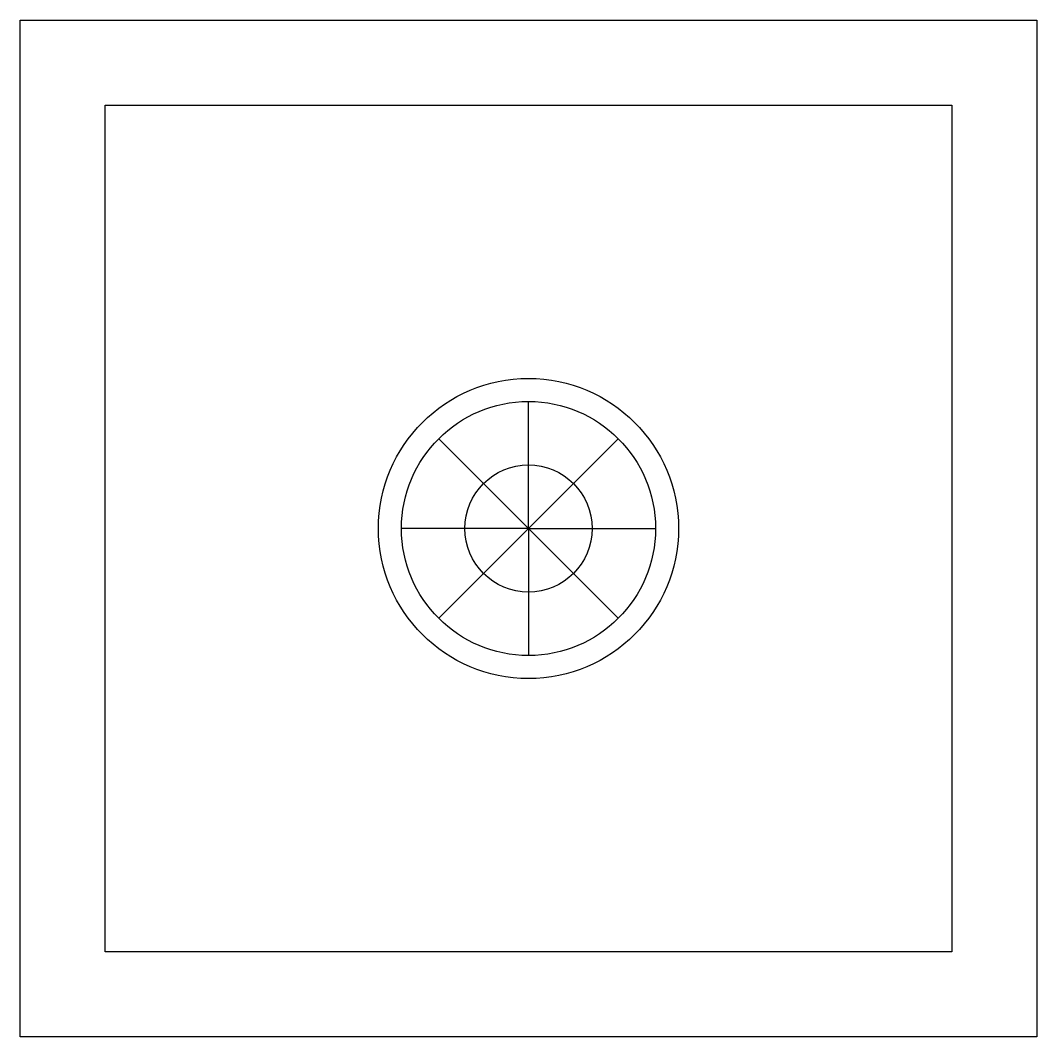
# Model space of a CAD drawing. Header units: inches. Extents: x -6 to 6, y -6 to 6.
import ezdxf

# ---------------------------------------------------------------- set-up
doc = ezdxf.new("R2010")
doc.units = ezdxf.units.IN
doc.layers.get('0').update_dxf_attribs({"linetype": 'CONTINUOUS'})

msp = doc.modelspace()

# ---------------------------------------------------------------- linework, layer by layer
for q in [(0, 1.5), (-1.061, 1.061), (1.061, 1.061), (-1.5, 0), (-1.061, -1.061), (1.5, 0), (0, -1.5), (1.5, 0), (1.061, -1.061), (1.5, 0), (1.5, 0), (1.5, 0)]:
    msp.add_line((0, 0), q)
for points in [[(6, -6), (-6, -6), (-6, 6), (6, 6)], [(5, -5), (-5, -5), (-5, 5), (5, 5)]]:
    msp.add_lwpolyline(points, close=True)
for radius in [1.772, 1.5, 0.75]:
    msp.add_circle((0, 0), radius)

doc.saveas('drawing.dxf')
